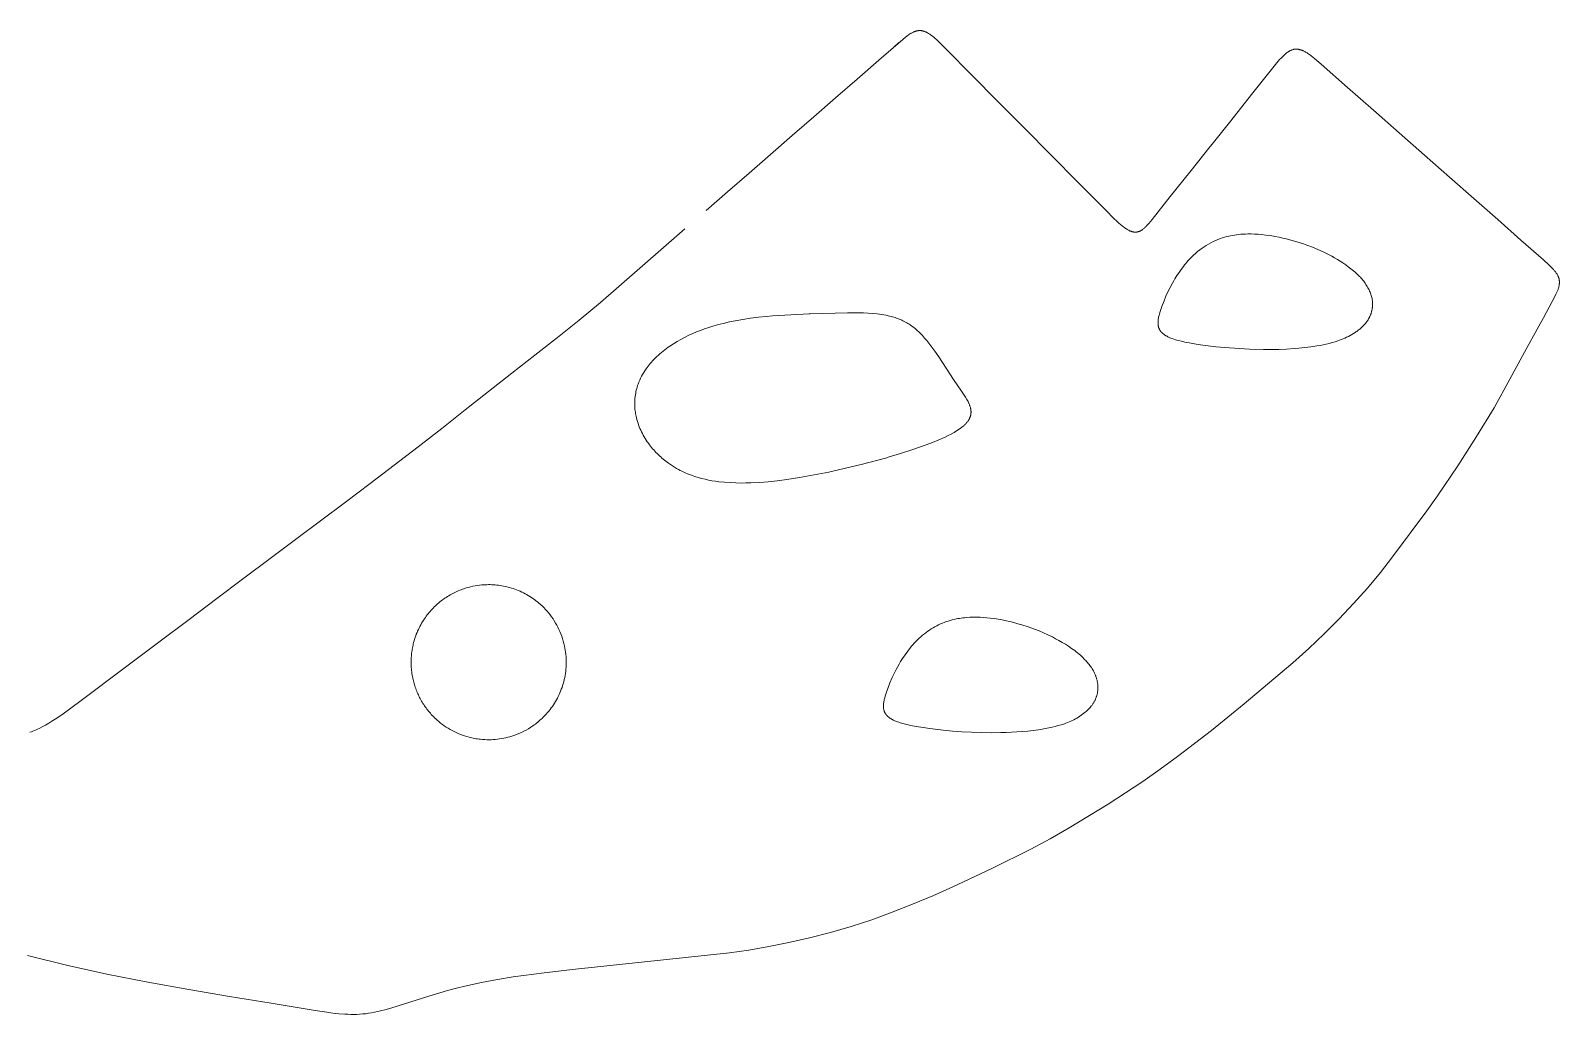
# Model space of a CAD drawing. Header units: metres. Extents: x 591 to 2060, y 452 to 927.
# Drawn here: x 1532.1 to 1842.2, y 715.5 to 915 of the extents above; entities that cross this region are included whole.
import ezdxf

# ---------------------------------------------------------------- set-up
doc = ezdxf.new("R2010")
doc.units = ezdxf.units.M
doc.layers.add('jianzhu', color=18, linetype='Continuous', true_color=0x000000)

msp = doc.modelspace()

# ---------------------------------------------------------------- linework, layer by layer
at = {"layer": 'jianzhu', "color": 1, "lineweight": 20, "true_color": 0xff0000}
for points in [[(1712.82, 914.99), (1712.75, 915), (1712.68, 915.01), (1712.6, 915.02), (1712.53, 915.02), (1712.46, 915.02), (1712.39, 915.02), (1712.32, 915.02), (1712.24, 915.02), (1712.17, 915.01), (1712.1, 915), (1712.03, 915), (1711.96, 914.98), (1711.89, 914.97), (1711.82, 914.96), (1711.75, 914.94), (1711.68, 914.92), (1711.61, 914.9), (1711.54, 914.88), (1711.47, 914.86), (1711.4, 914.84), (1711.33, 914.81), (1711.26, 914.78), (1711.19, 914.76), (1711.12, 914.73), (1710.99, 914.66), (1710.85, 914.59), (1710.71, 914.52), (1710.58, 914.44), (1710.44, 914.36), (1710.31, 914.27), (1710.17, 914.18), (1710.04, 914.09), (1709.77, 913.89), (1709.5, 913.68), (1708.97, 913.24), (1704.11, 909.01)], [(1712.82, 914.99), (1712.89, 914.98), (1712.97, 914.96), (1713.04, 914.95), (1713.11, 914.93), (1713.19, 914.91), (1713.26, 914.88), (1713.34, 914.86), (1713.41, 914.83), (1713.49, 914.8), (1713.56, 914.77), (1713.64, 914.74), (1713.71, 914.7), (1713.79, 914.67), (1713.86, 914.63), (1714.01, 914.55), (1714.17, 914.46), (1714.32, 914.37), (1714.47, 914.27), (1714.63, 914.16), (1714.78, 914.05), (1714.94, 913.94), (1715.25, 913.69), (1715.57, 913.43), (1715.88, 913.15), (1716.52, 912.55), (1717.8, 911.27)], [(1708.17, 912.58), (1707.08, 911.6)], [(1699.73, 905.2), (1704.11, 909.01)], [(1717.8, 911.27), (1723.01, 906.01)], [(1784.04, 907.47), (1785.13, 908.81), (1785.41, 909.13), (1785.69, 909.43), (1785.97, 909.73), (1786.11, 909.86), (1786.25, 910), (1786.39, 910.13), (1786.53, 910.25), (1786.67, 910.37), (1786.82, 910.48), (1786.96, 910.59), (1787.11, 910.69), (1787.18, 910.74), (1787.25, 910.78), (1787.32, 910.83), (1787.4, 910.87), (1787.48, 910.91), (1787.56, 910.95), (1787.64, 910.99), (1787.72, 911.03), (1787.8, 911.06), (1787.88, 911.09), (1787.97, 911.12), (1788.05, 911.15)], [(1788.05, 911.15), (1788.12, 911.17), (1788.18, 911.19), (1788.25, 911.2), (1788.32, 911.22), (1788.39, 911.23), (1788.46, 911.24), (1788.53, 911.25), (1788.6, 911.25)], [(1788.6, 911.25), (1788.67, 911.26), (1788.75, 911.26), (1788.83, 911.26), (1788.9, 911.26), (1788.98, 911.25), (1789.06, 911.25), (1789.14, 911.24), (1789.22, 911.22), (1789.3, 911.21), (1789.38, 911.19), (1789.45, 911.18), (1789.53, 911.15), (1789.61, 911.13), (1789.69, 911.11), (1789.77, 911.08), (1789.85, 911.05), (1789.93, 911.02), (1790.01, 910.99), (1790.09, 910.96), (1790.18, 910.92), (1790.34, 910.84), (1790.5, 910.76), (1790.66, 910.67), (1790.83, 910.58), (1790.99, 910.48), (1791.16, 910.37), (1791.32, 910.26), (1791.49, 910.14), (1791.82, 909.9), (1792.15, 909.64), (1792.49, 909.37), (1793.83, 908.21)], [(1723.01, 906.01), (1728.29, 900.67)], [(1779.73, 902.06), (1784.04, 907.47)], [(1793.83, 908.21), (1799.16, 903.51)], [(1695.34, 901.37), (1699.73, 905.2)], [(1799.16, 903.51), (1804.44, 898.87)], [(1690.94, 897.54), (1695.34, 901.37)], [(1728.29, 900.67), (1733.63, 895.27)], [(1775.48, 896.73), (1779.73, 902.06)], [(1686.55, 893.72), (1690.94, 897.54)], [(1771.7, 892), (1775.48, 896.73)], [(1804.44, 898.87), (1809.65, 894.28)], [(1682.17, 889.9), (1686.55, 893.72)], [(1733.63, 895.27), (1739.06, 889.78)], [(1809.65, 894.28), (1814.79, 889.75)], [(1677.8, 886.1), (1682.17, 889.9)], [(1767.19, 886.33), (1771.29, 891.48)], [(1771.29, 891.48), (1771.7, 892)], [(1739.06, 889.78), (1744.58, 884.19)], [(1814.79, 889.75), (1819.84, 885.3)], [(1673.45, 882.31), (1677.8, 886.1)], [(1744.58, 884.19), (1750.27, 878.44)], [(1763.23, 881.37), (1767.19, 886.33)], [(1819.84, 885.3), (1824.79, 880.94)], [(1669.11, 878.54), (1673.45, 882.31)], [(1759.53, 876.73), (1763.23, 881.37)], [(1824.79, 880.94), (1829.63, 876.68)], [(1750.27, 878.44), (1751.72, 876.99), (1752.44, 876.31), (1752.79, 875.99), (1753.14, 875.69), (1753.49, 875.41), (1753.83, 875.15), (1754, 875.02), (1754.16, 874.91), (1754.33, 874.8), (1754.49, 874.7), (1754.65, 874.6), (1754.81, 874.52), (1754.89, 874.48), (1754.97, 874.44), (1755.04, 874.4), (1755.12, 874.37), (1755.2, 874.34), (1755.27, 874.31), (1755.35, 874.28), (1755.42, 874.26), (1755.5, 874.23), (1755.57, 874.21), (1755.65, 874.2), (1755.72, 874.18)], [(1660.48, 871.03), (1664.79, 874.78)], [(1755.72, 874.18), (1755.79, 874.17), (1755.86, 874.16), (1755.93, 874.15), (1756, 874.14), (1756.07, 874.14), (1756.14, 874.14), (1756.21, 874.14), (1756.28, 874.14), (1756.34, 874.15), (1756.41, 874.15), (1756.48, 874.16), (1756.54, 874.17), (1756.61, 874.19), (1756.67, 874.2), (1756.73, 874.22), (1756.8, 874.24), (1756.86, 874.26), (1756.92, 874.29), (1756.99, 874.31), (1757.05, 874.34), (1757.11, 874.37), (1757.17, 874.4), (1757.23, 874.43), (1757.29, 874.46), (1757.35, 874.5), (1757.41, 874.54), (1757.47, 874.57), (1757.53, 874.61), (1757.59, 874.65), (1757.65, 874.7), (1757.76, 874.79), (1757.88, 874.88), (1757.99, 874.98), (1758.1, 875.09), (1758.22, 875.19), (1758.33, 875.31), (1758.44, 875.42), (1758.66, 875.67), (1758.88, 875.92), (1759.53, 876.73)], [(1829.63, 876.68), (1834.35, 872.52)], [(1769.67, 870.87), (1770.1, 871.17), (1770.54, 871.46), (1770.99, 871.72), (1771.44, 871.98), (1771.91, 872.21), (1772.14, 872.32), (1772.38, 872.43), (1772.62, 872.54), (1772.86, 872.64), (1773.11, 872.73), (1773.35, 872.82)], [(1773.35, 872.82), (1773.79, 872.98), (1774.24, 873.11), (1774.68, 873.24), (1775.13, 873.35), (1775.46, 873.41)], [(1775.46, 873.41), (1775.86, 873.49), (1776.26, 873.56), (1776.66, 873.61), (1777.07, 873.66), (1777.53, 873.7), (1778, 873.73), (1778.47, 873.76), (1778.94, 873.77)], [(1778.94, 873.77), (1779.64, 873.77), (1780.34, 873.75), (1781.04, 873.71), (1781.74, 873.65)], [(1781.74, 873.65), (1782.64, 873.55), (1783.55, 873.43), (1784.45, 873.28), (1785.34, 873.1)], [(1785.34, 873.1), (1786.05, 872.95), (1786.76, 872.78), (1787.47, 872.6), (1788.18, 872.4), (1788.88, 872.19), (1789.58, 871.97), (1790.27, 871.74), (1790.95, 871.5)], [(1790.95, 871.5), (1792.06, 871.07), (1793.16, 870.62), (1794.24, 870.13), (1795.3, 869.6)], [(1834.35, 872.52), (1838.9, 868.51)], [(1656.2, 867.29), (1660.48, 871.03)], [(1764.18, 864.69), (1764.58, 865.34), (1765, 865.97), (1765.44, 866.59), (1765.9, 867.2), (1766.13, 867.5), (1766.38, 867.79), (1766.62, 868.08), (1766.88, 868.36), (1767.13, 868.64), (1767.4, 868.92), (1767.67, 869.18), (1767.94, 869.45)], [(1767.94, 869.45), (1768.36, 869.82), (1768.78, 870.19), (1769.22, 870.54), (1769.67, 870.87)], [(1795.3, 869.6), (1795.98, 869.25)], [(1795.98, 869.25), (1796.55, 868.93), (1797.12, 868.6), (1797.69, 868.25), (1798.25, 867.89), (1798.8, 867.52), (1799.34, 867.13), (1799.86, 866.73), (1800.37, 866.32)], [(1838.9, 868.51), (1839.98, 867.54), (1840.23, 867.3), (1840.48, 867.06), (1840.71, 866.82), (1840.94, 866.57), (1841.04, 866.45), (1841.15, 866.33), (1841.25, 866.21), (1841.34, 866.08), (1841.43, 865.96), (1841.52, 865.84), (1841.6, 865.71), (1841.67, 865.59), (1841.74, 865.47), (1841.8, 865.36), (1841.86, 865.25), (1841.88, 865.19), (1841.91, 865.13), (1841.93, 865.07), (1841.96, 865.01), (1841.98, 864.96), (1842, 864.9), (1842.02, 864.84), (1842.04, 864.78), (1842.05, 864.72), (1842.07, 864.66)], [(1651.93, 863.58), (1656.2, 867.29)], [(1800.37, 866.32), (1800.81, 865.93), (1801.02, 865.74), (1801.23, 865.53), (1801.42, 865.35), (1801.6, 865.17), (1801.78, 864.98), (1801.95, 864.78), (1802.12, 864.59), (1802.29, 864.38), (1802.45, 864.18), (1802.61, 863.97), (1802.76, 863.76), (1802.91, 863.54), (1803.05, 863.32), (1803.19, 863.1), (1803.32, 862.87), (1803.44, 862.64), (1803.55, 862.41), (1803.66, 862.18)], [(1647.68, 859.9), (1651.93, 863.58)], [(1761.51, 859.03), (1761.98, 860.24), (1762.35, 861.13), (1762.75, 862.02), (1763.18, 862.88)], [(1763.18, 862.88), (1763.66, 863.8), (1763.92, 864.25), (1764.18, 864.69)], [(1803.66, 862.18), (1803.76, 861.95)], [(1840.68, 860.05), (1841.31, 861.23), (1841.45, 861.53), (1841.59, 861.81), (1841.71, 862.1), (1841.77, 862.24), (1841.82, 862.39), (1841.87, 862.53), (1841.92, 862.67), (1841.96, 862.81), (1842, 862.95), (1842.04, 863.09), (1842.07, 863.23), (1842.1, 863.36), (1842.12, 863.5), (1842.13, 863.57), (1842.13, 863.64), (1842.14, 863.7), (1842.14, 863.77), (1842.15, 863.84), (1842.15, 863.91), (1842.15, 863.97), (1842.15, 864.04), (1842.15, 864.11), (1842.14, 864.17), (1842.14, 864.24), (1842.13, 864.31), (1842.12, 864.37), (1842.11, 864.44), (1842.1, 864.5), (1842.09, 864.57)], [(1842.07, 864.66), (1842.08, 864.62), (1842.09, 864.57)], [(1643.38, 856.31), (1647.68, 859.9)], [(1762.43, 853.09), (1762.33, 853.14), (1762.24, 853.19), (1762.15, 853.25), (1762.06, 853.31), (1761.97, 853.37), (1761.89, 853.44), (1761.8, 853.5), (1761.72, 853.57), (1761.64, 853.64), (1761.56, 853.72), (1761.48, 853.79), (1761.45, 853.83), (1761.41, 853.87), (1761.38, 853.91), (1761.34, 853.95), (1761.31, 853.99), (1761.27, 854.04), (1761.24, 854.08), (1761.21, 854.12), (1761.18, 854.17), (1761.15, 854.21), (1761.12, 854.26), (1761.09, 854.31), (1761.06, 854.36), (1761.04, 854.41), (1761.01, 854.45), (1760.99, 854.5), (1760.97, 854.55), (1760.95, 854.6), (1760.93, 854.65), (1760.91, 854.7), (1760.89, 854.75), (1760.87, 854.8), (1760.86, 854.85), (1760.84, 854.9), (1760.83, 854.96), (1760.82, 855.01), (1760.81, 855.06), (1760.79, 855.11), (1760.78, 855.16), (1760.78, 855.22), (1760.76, 855.32), (1760.75, 855.43), (1760.74, 855.54), (1760.74, 855.65), (1760.74, 855.76), (1760.74, 855.87), (1760.74, 855.97), (1760.75, 856.07), (1760.76, 856.17), (1760.77, 856.27), (1760.79, 856.47), (1760.83, 856.68), (1760.86, 856.88), (1760.91, 857.08), (1760.96, 857.28), (1761.01, 857.47), (1761.12, 857.86), (1761.24, 858.26), (1761.51, 859.03)], [(1803.76, 861.95), (1803.84, 861.74), (1803.91, 861.53), (1803.98, 861.31), (1804.04, 861.1), (1804.09, 860.88), (1804.14, 860.66), (1804.18, 860.44), (1804.19, 860.33), (1804.21, 860.22), (1804.22, 860.11), (1804.23, 860), (1804.24, 859.89), (1804.24, 859.78), (1804.25, 859.67), (1804.25, 859.56), (1804.25, 859.44), (1804.25, 859.33), (1804.24, 859.22), (1804.23, 859.11), (1804.23, 859), (1804.21, 858.88), (1804.2, 858.77), (1804.19, 858.66), (1804.17, 858.55), (1804.15, 858.43), (1804.12, 858.32), (1804.1, 858.21), (1804.07, 858.1), (1804.04, 857.99), (1804.01, 857.89), (1803.98, 857.78), (1803.95, 857.67), (1803.91, 857.57), (1803.87, 857.46), (1803.83, 857.36), (1803.79, 857.25), (1803.74, 857.15), (1803.7, 857.05), (1803.65, 856.95), (1803.6, 856.85), (1803.55, 856.75), (1803.44, 856.56), (1803.33, 856.37), (1803.2, 856.18), (1803.08, 856), (1802.94, 855.82), (1802.81, 855.64), (1802.66, 855.47), (1802.51, 855.3)], [(1840.68, 860.05), (1838.9, 856.78)], [(1638.92, 852.76), (1643.38, 856.31)], [(1671.32, 855.31), (1672.58, 855.64), (1673.85, 855.94)], [(1673.85, 855.94), (1675, 856.17)], [(1675, 856.17), (1676.55, 856.44), (1678.12, 856.67), (1679.7, 856.87), (1681.27, 857.03)], [(1681.27, 857.03), (1682.56, 857.14)], [(1682.56, 857.14), (1686.27, 857.39), (1689.97, 857.54)], [(1689.97, 857.54), (1690.2, 857.55)], [(1690.2, 857.55), (1697.76, 857.76)], [(1697.76, 857.76), (1698.26, 857.77)], [(1698.26, 857.77), (1700.11, 857.77), (1701.03, 857.75), (1701.95, 857.71), (1702.87, 857.66), (1703.79, 857.57), (1704.25, 857.51), (1704.71, 857.45), (1705.16, 857.37), (1705.62, 857.29)], [(1705.62, 857.29), (1706.03, 857.2)], [(1706.03, 857.2), (1706.31, 857.13), (1706.59, 857.06), (1706.87, 856.98), (1707.15, 856.9), (1707.42, 856.81), (1707.69, 856.72), (1707.96, 856.63), (1708.23, 856.52), (1708.49, 856.41), (1708.76, 856.3), (1709.02, 856.17), (1709.27, 856.05), (1709.53, 855.91), (1709.78, 855.77), (1710.03, 855.62), (1710.28, 855.46), (1710.45, 855.35), (1710.62, 855.23), (1710.96, 854.98)], [(1838.9, 856.78), (1837.97, 855.06)], [(1634.35, 849.16), (1638.92, 852.76)], [(1661.73, 851.03), (1662.45, 851.5), (1663.19, 851.95), (1663.94, 852.37), (1664.85, 852.85), (1665.61, 853.22), (1666.38, 853.56), (1667.15, 853.89), (1667.94, 854.2)], [(1667.94, 854.2), (1668.77, 854.51), (1669.62, 854.8), (1670.47, 855.06), (1671.32, 855.31)], [(1710.96, 854.98), (1711.23, 854.78), (1711.49, 854.57), (1711.74, 854.35), (1711.99, 854.13), (1712.24, 853.9), (1712.48, 853.66), (1712.72, 853.42), (1712.95, 853.18), (1713.41, 852.67), (1713.85, 852.16), (1714.28, 851.64), (1714.69, 851.11)], [(1768.48, 851.43), (1767.47, 851.6), (1766.18, 851.85), (1765.53, 852), (1764.89, 852.16), (1764.58, 852.24), (1764.27, 852.33), (1763.95, 852.44), (1763.63, 852.55), (1763.32, 852.67), (1763.16, 852.73), (1763.01, 852.8), (1762.86, 852.86), (1762.71, 852.94), (1762.57, 853.01), (1762.43, 853.09)], [(1802.51, 855.3), (1802.38, 855.16), (1802.24, 855.02), (1802.1, 854.88), (1801.96, 854.75), (1801.82, 854.62), (1801.67, 854.49), (1801.52, 854.37), (1801.36, 854.24), (1801.21, 854.13), (1801.05, 854.01), (1800.89, 853.9), (1800.72, 853.79), (1800.39, 853.57), (1800.05, 853.37), (1799.71, 853.18), (1799.36, 852.99), (1799, 852.82), (1798.64, 852.66), (1798.28, 852.5), (1797.92, 852.36), (1797.56, 852.22), (1797.2, 852.09)], [(1837.97, 855.06), (1835.1, 849.81)], [(1656.92, 846.4), (1657.12, 846.69), (1657.33, 846.97), (1657.55, 847.24), (1657.77, 847.51), (1658, 847.78), (1658.23, 848.04), (1658.47, 848.29), (1658.71, 848.54), (1659.11, 848.93), (1659.42, 849.21), (1659.73, 849.49), (1660.05, 849.76), (1660.38, 850.03), (1660.71, 850.29), (1661.05, 850.54), (1661.39, 850.79), (1661.73, 851.03)], [(1714.69, 851.11), (1715.5, 850), (1716.28, 848.87), (1717.78, 846.56)], [(1769.81, 851.23), (1768.48, 851.43)], [(1775.21, 850.65), (1772.5, 850.9), (1769.81, 851.23)], [(1779.27, 850.41), (1777.24, 850.51), (1775.21, 850.65)], [(1782.14, 850.34), (1779.27, 850.41)], [(1788.35, 850.53), (1786.81, 850.43), (1785.25, 850.37), (1783.69, 850.34), (1782.14, 850.34)], [(1789.31, 850.6), (1788.35, 850.53)], [(1791.72, 850.87), (1790.5, 850.72), (1789.31, 850.6)], [(1796.65, 851.92), (1796.06, 851.74), (1795.46, 851.58), (1794.85, 851.44), (1794.23, 851.3), (1793.61, 851.18), (1792.98, 851.07), (1791.72, 850.87)], [(1797.2, 852.09), (1796.65, 851.92)], [(1835.1, 849.81), (1832.1, 844.3)], [(1629.7, 845.51), (1634.35, 849.16)], [(1717.78, 846.56), (1719.28, 844.24)], [(1624.99, 841.81), (1629.7, 845.51)], [(1654.62, 839.3), (1654.62, 839.68), (1654.64, 840.06), (1654.67, 840.44), (1654.71, 840.82), (1654.75, 841.14), (1654.81, 841.46), (1654.87, 841.77), (1654.94, 842.08), (1655.02, 842.4), (1655.11, 842.7), (1655.21, 843.01), (1655.31, 843.32), (1655.39, 843.52), (1655.47, 843.73), (1655.63, 844.13), (1655.82, 844.52), (1656.01, 844.91), (1656.22, 845.3), (1656.44, 845.67), (1656.68, 846.04), (1656.92, 846.4)], [(1719.28, 844.24), (1720.88, 841.9)], [(1832.1, 844.3), (1828.9, 838.54)], [(1620.25, 838.07), (1624.99, 841.81)], [(1720.88, 841.9), (1721.44, 841.07), (1721.72, 840.64), (1721.97, 840.22), (1722.1, 840), (1722.21, 839.78), (1722.33, 839.55), (1722.38, 839.43), (1722.43, 839.32), (1722.48, 839.2), (1722.53, 839.08), (1722.57, 838.96), (1722.61, 838.84), (1722.65, 838.72), (1722.69, 838.6), (1722.72, 838.48), (1722.74, 838.36), (1722.76, 838.29), (1722.77, 838.22), (1722.78, 838.15), (1722.79, 838.09), (1722.8, 838.02), (1722.8, 837.95), (1722.81, 837.89), (1722.81, 837.82), (1722.82, 837.75), (1722.82, 837.69), (1722.82, 837.62), (1722.82, 837.56), (1722.81, 837.49), (1722.81, 837.43), (1722.8, 837.36), (1722.8, 837.3), (1722.79, 837.24), (1722.78, 837.17), (1722.77, 837.11), (1722.75, 837.04), (1722.74, 836.98), (1722.72, 836.92), (1722.71, 836.86), (1722.69, 836.79), (1722.67, 836.73), (1722.64, 836.67), (1722.62, 836.61), (1722.6, 836.54), (1722.57, 836.48), (1722.54, 836.42), (1722.51, 836.36), (1722.48, 836.3), (1722.45, 836.24), (1722.42, 836.18), (1722.39, 836.13), (1722.36, 836.07), (1722.29, 835.96), (1722.22, 835.85), (1722.14, 835.75), (1722.06, 835.64), (1721.98, 835.54), (1721.9, 835.44), (1721.81, 835.35), (1721.72, 835.25), (1721.63, 835.16), (1721.54, 835.07), (1721.44, 834.98), (1721.35, 834.89), (1721.16, 834.73)], [(1615.48, 834.32), (1620.25, 838.07)], [(1654.96, 836.5), (1654.89, 836.81), (1654.83, 837.12), (1654.78, 837.39), (1654.74, 837.66), (1654.7, 837.93), (1654.67, 838.2), (1654.65, 838.48), (1654.63, 838.75), (1654.62, 839.03), (1654.62, 839.3)], [(1828.9, 838.54), (1825.34, 832.7)], [(1610.69, 830.57), (1615.48, 834.32)], [(1657.62, 831), (1657.39, 831.31), (1657.17, 831.63), (1656.95, 831.95), (1656.75, 832.27), (1656.55, 832.6), (1656.36, 832.94), (1656.18, 833.28), (1656, 833.62), (1655.84, 833.97), (1655.68, 834.32), (1655.54, 834.67), (1655.4, 835.03), (1655.28, 835.39), (1655.16, 835.76), (1655.05, 836.13), (1654.96, 836.5)], [(1721.16, 834.73), (1721.02, 834.62), (1720.88, 834.51), (1720.6, 834.3), (1720.3, 834.09), (1720, 833.89), (1719.7, 833.7), (1719.39, 833.52), (1718.77, 833.18), (1718.17, 832.88), (1717.56, 832.58), (1716.32, 832.03)], [(1661.44, 827.3), (1661.17, 827.49), (1660.91, 827.7), (1660.65, 827.9), (1660.39, 828.11), (1660.13, 828.33), (1659.88, 828.55), (1659.63, 828.78), (1659.39, 829.01), (1659.15, 829.24), (1658.92, 829.48), (1658.69, 829.72), (1658.47, 829.97), (1658.25, 830.22), (1658.03, 830.48), (1657.82, 830.74), (1657.62, 831)], [(1716.32, 832.03), (1715.02, 831.49), (1713.69, 830.98), (1711.03, 830.04)], [(1825.34, 832.7), (1821.53, 826.73)], [(1605.85, 826.85), (1610.69, 830.57)], [(1705.74, 828.4), (1700.52, 827)], [(1705.99, 828.48), (1705.74, 828.4)], [(1711.03, 830.04), (1708.52, 829.23), (1705.99, 828.48)], [(1600.93, 823.14), (1605.85, 826.85)], [(1666.12, 824.82), (1665.73, 824.97), (1665.34, 825.13), (1664.96, 825.29), (1664.58, 825.46), (1664.2, 825.64), (1663.83, 825.83), (1663.46, 826.03), (1663.1, 826.23), (1662.67, 826.48), (1662.26, 826.74), (1661.85, 827.01), (1661.44, 827.3)], [(1671.69, 823.52), (1670.98, 823.62), (1670.28, 823.73), (1669.57, 823.86), (1668.87, 824.01), (1668.18, 824.18), (1667.49, 824.37), (1666.8, 824.59), (1666.12, 824.82)], [(1693.99, 825.49), (1691.01, 824.9), (1688.02, 824.37)], [(1695.09, 825.73), (1693.99, 825.49)], [(1700.52, 827), (1695.09, 825.73)], [(1821.53, 826.73), (1817.41, 820.69)], [(1595.95, 819.4), (1600.93, 823.14)], [(1676.23, 823.26), (1675.09, 823.28), (1673.96, 823.33), (1672.82, 823.41), (1671.69, 823.52)], [(1678.14, 823.3), (1677.18, 823.27), (1676.23, 823.26)], [(1685.47, 823.98), (1683.47, 823.72), (1681.7, 823.53), (1679.92, 823.39), (1678.14, 823.3)], [(1688.02, 824.37), (1685.47, 823.98)], [(1590.92, 815.62), (1595.95, 819.4)], [(1817.41, 820.69), (1815.24, 817.65)], [(1585.83, 811.8), (1590.92, 815.62)], [(1757.65, 762.71), (1761.21, 765.23), (1764.71, 767.81), (1771.57, 773.04), (1778.22, 778.47), (1788.09, 786.82), (1791.31, 789.71), (1794.44, 792.68), (1797.48, 795.73), (1800.41, 798.81), (1801.82, 800.37), (1803.2, 801.94), (1805.83, 805.12), (1808.33, 808.32), (1815.23, 817.65)], [(1815.24, 817.65), (1815.23, 817.65)], [(1580.66, 807.92), (1585.83, 811.8)], [(1575.35, 803.93), (1580.66, 807.92)], [(1569.88, 799.82), (1575.35, 803.93)], [(1612.15, 796), (1612.33, 796.25), (1612.52, 796.5), (1612.71, 796.74), (1612.91, 796.98), (1613.11, 797.22), (1613.32, 797.45), (1613.53, 797.68), (1613.74, 797.9), (1613.96, 798.12), (1614.18, 798.34), (1614.41, 798.55), (1614.64, 798.76), (1614.88, 798.96), (1615.12, 799.16), (1615.36, 799.35), (1615.61, 799.54), (1615.86, 799.72), (1616.11, 799.9), (1616.37, 800.07), (1616.63, 800.24), (1616.9, 800.4), (1617.17, 800.56), (1617.44, 800.71), (1617.71, 800.86), (1617.99, 801), (1618.26, 801.13), (1618.55, 801.26), (1618.83, 801.39), (1619.12, 801.51), (1619.41, 801.62), (1619.7, 801.73), (1619.99, 801.83)], [(1619.99, 801.83), (1620.43, 801.97), (1620.88, 802.1), (1621.33, 802.21), (1621.78, 802.32), (1622.24, 802.4), (1622.69, 802.48), (1623.15, 802.54), (1623.61, 802.59)], [(1623.61, 802.59), (1623.95, 802.61), (1624.29, 802.63), (1624.63, 802.64), (1624.97, 802.65), (1625.3, 802.65), (1625.64, 802.63), (1625.98, 802.62), (1626.32, 802.59), (1626.66, 802.56), (1626.99, 802.52), (1627.33, 802.47), (1627.66, 802.42), (1627.99, 802.36), (1628.32, 802.29), (1628.65, 802.22), (1628.98, 802.13), (1629.31, 802.04), (1629.64, 801.95), (1629.97, 801.84), (1630.29, 801.73)], [(1630.29, 801.73), (1630.65, 801.6), (1631, 801.46), (1631.35, 801.31), (1631.69, 801.15), (1632.03, 800.99), (1632.37, 800.81), (1632.7, 800.63), (1633.03, 800.44), (1633.35, 800.25), (1633.67, 800.04), (1633.98, 799.83), (1634.29, 799.61), (1634.59, 799.38), (1634.89, 799.15), (1635.18, 798.9), (1635.47, 798.66)], [(1564.23, 795.58), (1569.88, 799.82)], [(1635.47, 798.66), (1635.83, 798.32), (1636.18, 797.98), (1636.52, 797.62), (1636.85, 797.26), (1637.17, 796.88), (1637.47, 796.5), (1637.76, 796.1), (1638.05, 795.7), (1638.31, 795.29), (1638.57, 794.86), (1638.81, 794.44), (1639.04, 794), (1639.25, 793.56), (1639.45, 793.11), (1639.64, 792.65), (1639.81, 792.19)], [(1558.12, 790.99), (1564.23, 795.58)], [(1609.27, 786.51), (1609.27, 786.79), (1609.27, 787.06), (1609.27, 787.34), (1609.28, 787.62), (1609.3, 787.9), (1609.32, 788.17), (1609.34, 788.45), (1609.37, 788.73), (1609.41, 789), (1609.45, 789.28), (1609.49, 789.55), (1609.54, 789.82), (1609.59, 790.1), (1609.65, 790.37), (1609.71, 790.64), (1609.78, 790.91), (1609.88, 791.25), (1609.98, 791.59), (1610.09, 791.92), (1610.2, 792.26), (1610.32, 792.59), (1610.46, 792.91), (1610.59, 793.24), (1610.74, 793.56), (1610.89, 793.88), (1611.05, 794.19), (1611.22, 794.5), (1611.39, 794.81), (1611.57, 795.11), (1611.76, 795.41), (1611.95, 795.71), (1612.15, 796)], [(1713.37, 792.67), (1713.71, 792.94), (1714.05, 793.19), (1714.4, 793.43), (1714.76, 793.66), (1715.12, 793.88), (1715.49, 794.1), (1715.86, 794.3), (1716.24, 794.49), (1716.62, 794.67), (1717.01, 794.83), (1717.4, 794.99), (1717.8, 795.14), (1718.2, 795.27), (1718.61, 795.4), (1719.02, 795.51), (1719.44, 795.61)], [(1719.44, 795.61), (1719.78, 795.68)], [(1719.78, 795.68), (1720.12, 795.75), (1720.46, 795.81), (1720.8, 795.86), (1721.15, 795.9), (1721.5, 795.94), (1721.85, 795.97), (1722.55, 796.02), (1723.25, 796.04), (1723.95, 796.04), (1724.65, 796.02), (1725.34, 795.98)], [(1725.34, 795.98), (1726.01, 795.92), (1726.68, 795.85)], [(1726.68, 795.85), (1727.49, 795.75), (1728.3, 795.62), (1729.11, 795.48), (1729.92, 795.32), (1730.71, 795.14), (1731.51, 794.94), (1732.3, 794.72), (1733.09, 794.49)], [(1733.09, 794.49), (1734.4, 794.07), (1735.69, 793.61)], [(1551.1, 785.72), (1558.12, 790.99)], [(1639.81, 792.19), (1639.98, 791.7), (1640.13, 791.2), (1640.26, 790.7), (1640.38, 790.19)], [(1708.55, 787.05), (1708.8, 787.45), (1709.05, 787.84), (1709.31, 788.23), (1709.57, 788.61), (1709.84, 788.98), (1710.12, 789.35), (1710.41, 789.72), (1710.71, 790.08), (1711.01, 790.43), (1711.32, 790.77), (1711.64, 791.11), (1711.97, 791.44), (1712.31, 791.76), (1712.65, 792.07), (1713, 792.38), (1713.37, 792.67)], [(1735.69, 793.61), (1736.61, 793.25), (1737.52, 792.86), (1738.42, 792.46), (1739.31, 792.03)], [(1739.31, 792.03), (1739.98, 791.68), (1740.65, 791.32), (1741.31, 790.94), (1741.96, 790.55), (1742.6, 790.14), (1743.22, 789.71), (1743.84, 789.26), (1744.14, 789.03), (1744.43, 788.8)], [(1640.38, 790.19), (1640.46, 789.77), (1640.53, 789.35), (1640.6, 788.92), (1640.64, 788.5), (1640.68, 788.07), (1640.71, 787.64), (1640.72, 787.21), (1640.72, 786.79), (1640.71, 786.36), (1640.69, 785.93), (1640.66, 785.5), (1640.61, 785.08), (1640.56, 784.65), (1640.49, 784.23), (1640.41, 783.81), (1640.32, 783.39)], [(1744.43, 788.8), (1744.72, 788.56), (1745, 788.31), (1745.28, 788.06), (1745.55, 787.8), (1745.73, 787.62), (1745.91, 787.43), (1746.09, 787.24), (1746.27, 787.05), (1746.44, 786.85), (1746.61, 786.65), (1746.77, 786.45), (1746.93, 786.24), (1747.08, 786.02), (1747.23, 785.81), (1747.37, 785.59), (1747.51, 785.36), (1747.63, 785.14), (1747.76, 784.91), (1747.87, 784.67), (1747.98, 784.44)], [(1542.33, 779.13), (1551.1, 785.72)], [(1609.55, 783.99), (1609.49, 784.3), (1609.44, 784.61), (1609.4, 784.93), (1609.36, 785.24), (1609.33, 785.56), (1609.3, 785.87), (1609.29, 786.19), (1609.27, 786.51)], [(1705.41, 780.05), (1705.53, 780.44), (1705.66, 780.84), (1705.94, 781.61), (1706.38, 782.72), (1706.85, 783.81), (1707.1, 784.35), (1707.36, 784.88), (1707.63, 785.41), (1707.91, 785.93)], [(1707.91, 785.93), (1708.22, 786.5), (1708.55, 787.05)], [(1613.55, 776.14), (1613.36, 776.34), (1613.17, 776.55), (1612.99, 776.76), (1612.81, 776.98), (1612.64, 777.19), (1612.47, 777.42), (1612.3, 777.64), (1612.14, 777.87), (1611.98, 778.09), (1611.82, 778.33), (1611.67, 778.56), (1611.53, 778.8), (1611.39, 779.04), (1611.25, 779.28), (1611.11, 779.53), (1610.99, 779.78), (1610.86, 780.03), (1610.74, 780.28), (1610.63, 780.53), (1610.51, 780.79), (1610.41, 781.04), (1610.31, 781.3), (1610.21, 781.57), (1610.12, 781.83), (1610.03, 782.09), (1609.94, 782.36), (1609.87, 782.63), (1609.79, 782.9), (1609.72, 783.17), (1609.66, 783.44), (1609.6, 783.71), (1609.55, 783.99)], [(1640.21, 782.93), (1640.1, 782.55), (1639.99, 782.18), (1639.87, 781.8), (1639.73, 781.43), (1639.59, 781.07), (1639.44, 780.7), (1639.28, 780.34), (1639.11, 779.99), (1638.93, 779.64), (1638.75, 779.29), (1638.55, 778.95), (1638.35, 778.61), (1638.14, 778.28), (1637.92, 777.95), (1637.69, 777.63), (1637.45, 777.32)], [(1640.32, 783.39), (1640.21, 782.93)], [(1747.98, 784.44), (1748.03, 784.31), (1748.08, 784.18), (1748.13, 784.06), (1748.18, 783.93), (1748.22, 783.8), (1748.26, 783.68), (1748.3, 783.55), (1748.34, 783.42), (1748.37, 783.29), (1748.4, 783.16), (1748.43, 783.03), (1748.46, 782.9), (1748.48, 782.77), (1748.5, 782.64), (1748.52, 782.51), (1748.53, 782.38), (1748.55, 782.24), (1748.55, 782.11), (1748.56, 781.98), (1748.56, 781.85), (1748.56, 781.71), (1748.56, 781.58), (1748.55, 781.45), (1748.54, 781.32), (1748.53, 781.18), (1748.52, 781.05), (1748.5, 780.92), (1748.48, 780.78), (1748.45, 780.65), (1748.42, 780.52), (1748.39, 780.38), (1748.35, 780.25), (1748.32, 780.12), (1748.28, 779.99), (1748.23, 779.86), (1748.19, 779.74), (1748.14, 779.61), (1748.09, 779.49), (1748.03, 779.37), (1747.98, 779.25), (1747.92, 779.13), (1747.85, 779.01), (1747.79, 778.89), (1747.72, 778.78), (1747.66, 778.66), (1747.59, 778.55), (1747.51, 778.44), (1747.44, 778.33), (1747.36, 778.22), (1747.28, 778.12), (1747.2, 778.01), (1747.12, 777.91), (1746.95, 777.7), (1746.77, 777.51), (1746.58, 777.31), (1746.39, 777.13), (1746.2, 776.95), (1745.99, 776.77)], [(1531.97, 772.7), (1532.27, 772.8), (1532.57, 772.91), (1532.88, 773.04), (1533.19, 773.17), (1533.5, 773.31), (1533.82, 773.46), (1534.46, 773.79), (1535.11, 774.15), (1535.76, 774.53), (1536.42, 774.94), (1537.09, 775.36), (1538.42, 776.27), (1542.33, 779.13)], [(1707.4, 775.03), (1707.23, 775.1), (1707.06, 775.19), (1706.88, 775.27), (1706.71, 775.37), (1706.63, 775.42), (1706.55, 775.47), (1706.46, 775.52), (1706.38, 775.57), (1706.3, 775.63), (1706.23, 775.68), (1706.15, 775.74), (1706.08, 775.8), (1706, 775.87), (1705.93, 775.93), (1705.86, 776), (1705.79, 776.07), (1705.72, 776.14), (1705.66, 776.21), (1705.63, 776.25), (1705.6, 776.29), (1705.57, 776.33), (1705.54, 776.36), (1705.51, 776.4), (1705.49, 776.44), (1705.46, 776.48), (1705.44, 776.52), (1705.41, 776.57), (1705.39, 776.61), (1705.36, 776.65), (1705.34, 776.69), (1705.32, 776.74), (1705.3, 776.78), (1705.28, 776.82), (1705.26, 776.87), (1705.24, 776.92), (1705.22, 776.96), (1705.21, 777.01), (1705.19, 777.06), (1705.18, 777.1), (1705.16, 777.15), (1705.15, 777.2), (1705.14, 777.24), (1705.12, 777.33), (1705.1, 777.43), (1705.08, 777.52), (1705.07, 777.62), (1705.06, 777.71), (1705.06, 777.81), (1705.05, 777.9), (1705.05, 778), (1705.05, 778.09), (1705.05, 778.19), (1705.06, 778.29), (1705.07, 778.38), (1705.07, 778.48), (1705.08, 778.57), (1705.11, 778.76), (1705.14, 778.94), (1705.18, 779.13), (1705.22, 779.32), (1705.26, 779.5), (1705.31, 779.69), (1705.41, 780.05)], [(1614.54, 775.17), (1614.29, 775.4), (1614.04, 775.64), (1613.79, 775.89), (1613.55, 776.14)], [(1623.33, 771.28), (1623.04, 771.32), (1622.74, 771.36), (1622.45, 771.4), (1622.16, 771.45), (1621.87, 771.51), (1621.58, 771.57), (1621.3, 771.64), (1621.01, 771.71), (1620.56, 771.83), (1620.12, 771.97), (1619.68, 772.12), (1619.25, 772.28), (1618.82, 772.46), (1618.4, 772.64), (1617.98, 772.84), (1617.57, 773.06), (1617.17, 773.28), (1616.77, 773.52), (1616.38, 773.76), (1616, 774.02), (1615.62, 774.29), (1615.25, 774.57), (1614.9, 774.87), (1614.54, 775.17)], [(1637.45, 777.32), (1637.26, 777.08), (1637.07, 776.85), (1636.88, 776.62), (1636.68, 776.39), (1636.48, 776.17), (1636.27, 775.95), (1636.06, 775.74), (1635.84, 775.53), (1635.62, 775.33), (1635.4, 775.13), (1635.17, 774.93), (1634.94, 774.74), (1634.71, 774.55), (1634.47, 774.37), (1634.23, 774.19), (1633.98, 774.01)], [(1745.99, 776.77), (1745.73, 776.55), (1745.45, 776.35), (1745.17, 776.15), (1744.88, 775.95), (1744.59, 775.77), (1744.29, 775.59), (1743.98, 775.42), (1743.67, 775.26), (1743.36, 775.11), (1743.04, 774.96), (1742.72, 774.82), (1742.4, 774.69), (1742.08, 774.57), (1741.75, 774.45), (1741.1, 774.23), (1740.49, 774.05), (1739.87, 773.88), (1739.25, 773.73), (1738.63, 773.59)], [(1633.98, 774.01), (1633.53, 773.71), (1633.07, 773.42), (1632.6, 773.15), (1632.12, 772.9), (1631.63, 772.66), (1631.13, 772.44), (1630.63, 772.24), (1630.11, 772.05)], [(1711.69, 773.88), (1710.6, 774.1), (1710.05, 774.22), (1709.51, 774.34), (1708.98, 774.48), (1708.45, 774.64), (1708.18, 774.73), (1707.91, 774.82), (1707.66, 774.92), (1707.4, 775.03)], [(1717.16, 773.13), (1714.46, 773.45), (1713.11, 773.65), (1711.69, 773.88)], [(1720.94, 772.82), (1719.05, 772.96), (1717.16, 773.13)], [(1728.89, 772.63), (1726.91, 772.61), (1724.91, 772.64), (1722.92, 772.71), (1720.94, 772.82)], [(1729.98, 772.66), (1728.89, 772.63)], [(1738.63, 773.59), (1737.58, 773.39), (1736.51, 773.21), (1735.42, 773.06), (1734.32, 772.94), (1733.22, 772.84), (1732.13, 772.76), (1729.98, 772.66)], [(1630.11, 772.05), (1629.71, 771.92), (1629.29, 771.79), (1628.88, 771.68), (1628.46, 771.58), (1628.04, 771.49), (1627.62, 771.41), (1627.19, 771.35), (1626.76, 771.29), (1626.34, 771.25), (1625.91, 771.22), (1625.48, 771.2), (1625.05, 771.19), (1624.62, 771.2), (1624.19, 771.21), (1623.76, 771.24), (1623.33, 771.28)], [(1757.65, 762.71), (1754.18, 760.39), (1750.65, 758.12)], [(1734.97, 748.98), (1738.88, 751.08), (1742.75, 753.29), (1750.65, 758.12)], [(1734.97, 748.98), (1738.88, 751.08), (1742.75, 753.29), (1750.65, 758.12)], [(1734.97, 748.98), (1727.07, 745.09)], [(1734.97, 748.98), (1727.07, 745.09)], [(1727.07, 745.09), (1719.12, 741.34)], [(1727.07, 745.09), (1719.12, 741.34)], [(1719.12, 741.34), (1715.07, 739.56), (1710.98, 737.85)], [(1719.12, 741.34), (1715.07, 739.56), (1710.98, 737.85)], [(1710.98, 737.85), (1706.86, 736.22), (1702.71, 734.69)], [(1710.98, 737.85), (1706.86, 736.22), (1702.71, 734.69)], [(1694.29, 732.08), (1690.08, 731.01), (1685.9, 730.08)], [(1694.29, 732.08), (1690.08, 731.01), (1685.9, 730.08)], [(1702.71, 734.69), (1698.51, 733.31), (1696.4, 732.67), (1694.29, 732.08)], [(1702.71, 734.69), (1698.51, 733.31), (1696.4, 732.67), (1694.29, 732.08)], [(1642.58, 724.69), (1673.85, 727.97), (1677.78, 728.54), (1681.8, 729.25), (1685.9, 730.08)], [(1642.58, 724.69), (1673.85, 727.97), (1677.78, 728.54), (1681.8, 729.25), (1685.9, 730.08)], [(1539.37, 725.5), (1531.47, 727.4)], [(1539.37, 725.5), (1531.47, 727.4)], [(1547.55, 723.65), (1539.37, 725.5)], [(1547.55, 723.65), (1539.37, 725.5)], [(1555.89, 722.04), (1547.55, 723.65)], [(1555.89, 722.04), (1547.55, 723.65)], [(1599.44, 715.57), (1600.05, 715.63), (1600.65, 715.71), (1601.25, 715.81), (1601.85, 715.92), (1602.45, 716.04), (1603.04, 716.18), (1604.22, 716.48), (1605.38, 716.82), (1612.88, 719.21), (1616.66, 720.32), (1618.45, 720.79), (1620.19, 721.21), (1623.54, 721.94), (1626.77, 722.57), (1629.94, 723.1)], [(1599.44, 715.57), (1600.05, 715.63), (1600.65, 715.71), (1601.25, 715.81), (1601.85, 715.92), (1602.45, 716.04), (1603.04, 716.18), (1604.22, 716.48), (1605.38, 716.82), (1612.88, 719.21), (1616.66, 720.32), (1618.45, 720.79), (1620.19, 721.21), (1623.54, 721.94), (1626.77, 722.57), (1629.94, 723.1)], [(1636.23, 723.94), (1629.94, 723.1)], [(1642.58, 724.69), (1636.23, 723.94)], [(1564.19, 720.54), (1555.89, 722.04)], [(1564.19, 720.54), (1555.89, 722.04)], [(1572.46, 719.14), (1564.19, 720.54)], [(1572.46, 719.14), (1564.19, 720.54)], [(1580.85, 717.77), (1572.46, 719.14)], [(1580.85, 717.77), (1572.46, 719.14)], [(1589.81, 716.28), (1580.85, 717.77)], [(1589.81, 716.28), (1580.85, 717.77)], [(1599.44, 715.57), (1598.83, 715.52), (1598.23, 715.49), (1597.62, 715.48), (1597.01, 715.48), (1596.4, 715.5), (1595.8, 715.53), (1594.58, 715.62), (1593.38, 715.75), (1592.18, 715.91), (1589.81, 716.28)], [(1599.44, 715.57), (1598.83, 715.52), (1598.23, 715.49), (1597.62, 715.48), (1597.01, 715.48), (1596.4, 715.5), (1595.8, 715.53), (1594.58, 715.62), (1593.38, 715.75), (1592.18, 715.91), (1589.81, 716.28)]]:
    msp.add_lwpolyline(points, dxfattribs=at)

doc.saveas('drawing.dxf')
